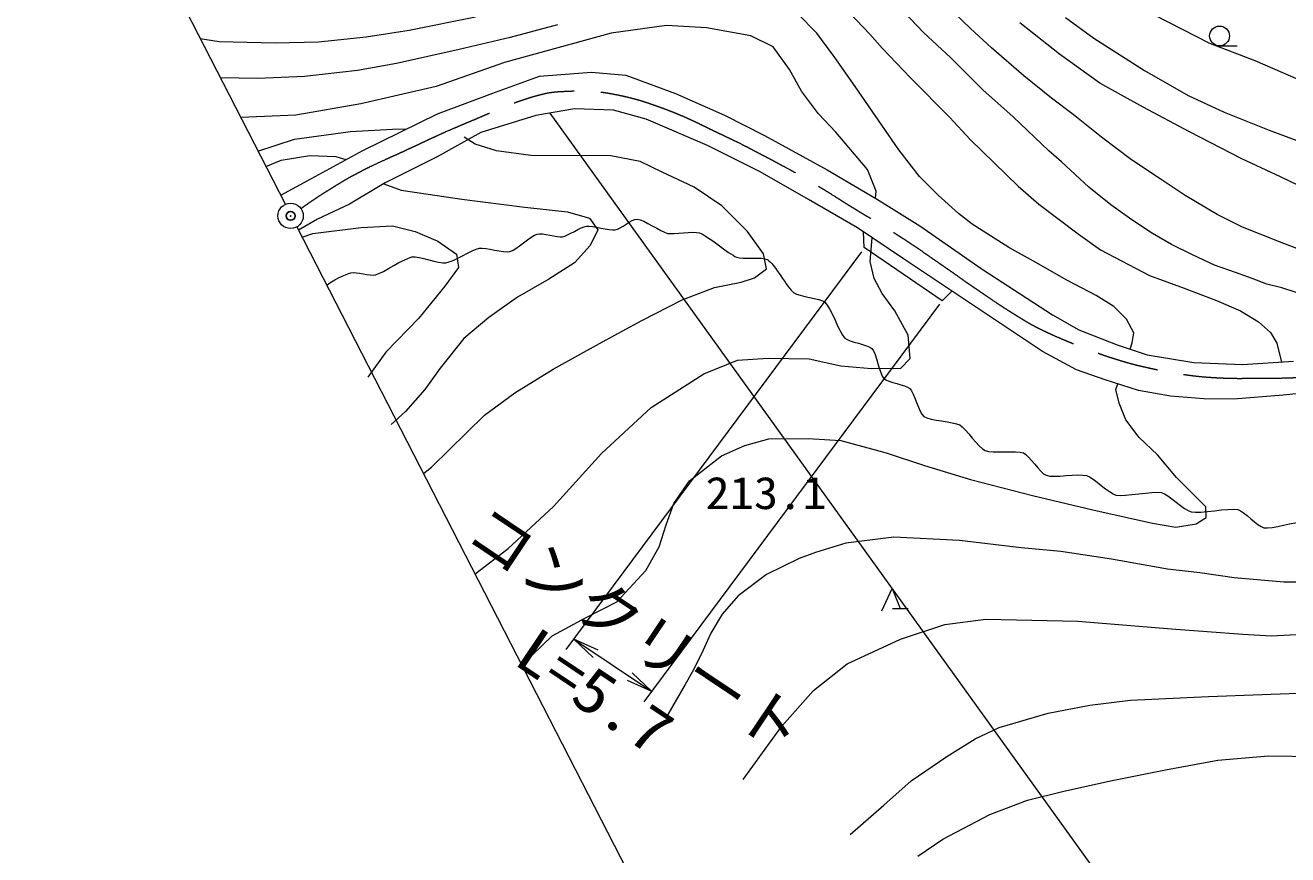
# Model space of a CAD drawing. Units: millimetres, scale not verified. Extents: x 40000 to 680000, y 20000 to 380000.
# Drawn here: x 358467 to 429943, y 259218 to 306203 of the extents above; entities that cross this region are included whole.
import ezdxf
from ezdxf.enums import TextEntityAlignment as Align

# ---------------------------------------------------------------- set-up
doc = ezdxf.new("R2010")
doc.units = ezdxf.units.MM
doc.header["$LTSCALE"] = 1000
doc.header["$PDMODE"] = 32
doc.header["$PDSIZE"] = 500
doc.linetypes.add('CHAIN', pattern=[18.5, 12, -1.5, 3.5, -1.5])
doc.layers.add('M-BMK', color=2, linetype='CHAIN', lineweight=13)
doc.layers.add('M-WORK', color=1, linetype='Continuous', lineweight=13)
doc.layers.add('M-OTRS', color=6, linetype='Continuous')
doc.styles.add('ＭＳ ゴシック', font='')
doc.styles.get('ＭＳ ゴシック').set_extended_font_data('MS Gothic')

# ---------------------------------------------------------------- blocks, each defined once
blk = doc.blocks.new('open_arrow')
at = {"color": 0, "linetype": 'Continuous', "lineweight": -2}
blk.add_lwpolyline([(7.5, 1.25), (0, 0), (7.5, -1.25)], dxfattribs=at)

msp = doc.modelspace()

# ---------------------------------------------------------------- linework, layer by layer
at = {"layer": 'M-BMK'}
msp.add_open_spline([(374075, 295819), (374978, 296467), (375263, 296638), (376049, 297123), (377803, 298207), (378912, 298591), (380774, 299478), (382020, 300072), (382733, 300374), (384005, 300909), (385399, 301495), (386167, 301880), (387627, 302273), (388220, 302433), (388573, 302441), (389187, 302468), (390238, 302515), (390842, 302488), (391875, 302284), (393026, 302056), (393657, 301841), (394758, 301432), (395911, 301003), (396518, 300667), (397630, 300139), (398667, 299648), (399241, 299359), (400257, 298826), (401307, 298275), (401890, 297957), (402914, 297359), (403894, 296786), (404419, 296425), (405387, 295830), (406363, 295231), (406925, 294920), (407890, 294302), (408911, 293647), (409459, 293243), (410458, 292556), (411135, 292090), (411502, 291812), (412182, 291352), (413069, 290751), (413553, 290393), (414467, 289834), (414990, 289513), (415278, 289321), (415828, 289047), (416637, 288643), (417106, 288449), (417946, 288113), (418861, 287748), (419378, 287548), (420320, 287258), (420899, 287080), (421226, 286988), (421818, 286855), (422686, 286660), (423173, 286549), (424054, 286424), (424888, 286305), (425360, 286265), (426202, 286226), (426781, 286199), (427106, 286202), (427686, 286205), (428955, 286211), (429668, 286206), (430935, 286273), (432390, 286351), (433193, 286538), (434646, 286655), (436214, 286780), (437094, 286847), (438667, 286901), (440474, 286963), (441491, 287044), (443295, 286922), (444729, 286824), (445517, 286622), (446937, 286398), (448250, 286191), (448993, 286109), (450292, 285824), (451808, 285491), (452639, 285225), (454129, 284788), (455679, 284333), (456537, 284041), (458069, 283526), (459088, 283182), (459663, 282997), (460664, 282602), (461834, 282141), (462455, 281801), (463599, 281279), (464569, 280836), (464875, 280695), (466080, 280136)], degree=3, knots=[0, 0, 0, 0, 1, 1, 1, 2, 2, 2, 3, 3, 3, 4, 4, 4, 5, 5, 5, 6, 6, 6, 7, 7, 7, 8, 8, 8, 9, 9, 9, 10, 10, 10, 11, 11, 11, 12, 12, 12, 13, 13, 13, 14, 14, 14, 15, 15, 15, 16, 16, 16, 17, 17, 17, 18, 18, 18, 19, 19, 19, 20, 20, 20, 21, 21, 21, 22, 22, 22, 23, 23, 23, 24, 24, 24, 25, 25, 25, 26, 26, 26, 27, 27, 27, 28, 28, 28, 29, 29, 29, 30, 30, 30, 31, 31, 31, 32, 32, 32, 33, 33, 33, 33], dxfattribs=at)
at = {"layer": 'M-OTRS'}
msp.add_point((373490, 295404), dxfattribs=at)
at = {"layer": 'M-WORK'}
for p, q in [((355490, 330554), (373193, 296058)), ((411987, 306012), (409148, 308753)), ((409319, 305801), (407315, 307908)), ((380202, 305916), (383953, 306674)), ((403288, 305753), (402178, 306890)), ((404761, 307304), (406290, 305698)), ((417359, 306642), (418972, 305476)), ((425539, 305175), (422428, 306758)), ((388599, 306220), (385929, 305514)), ((394763, 306186), (391641, 305758)), ((397029, 306060), (394763, 306186)), ((399547, 305607), (397029, 306060)), ((413170, 304921), (411987, 306012)), ((417017, 304573), (414782, 306332)), ((368376, 305445), (369438, 305274)), ((369438, 305274), (372611, 305197)), ((372611, 305197), (375077, 305261)), ((375077, 305261), (377762, 305544)), ((377762, 305544), (380202, 305916)), ((385929, 305514), (383030, 304826)), ((391641, 305758), (385599, 304097)), ((400805, 304978), (399547, 305607)), ((404297, 304376), (403288, 305753)), ((406290, 305698), (406996, 304876)), ((410873, 304363), (409319, 305801)), ((418972, 305476), (421835, 303641)), ((383030, 304826), (379483, 304041)), ((401737, 303694), (400805, 304978)), ((406996, 304876), (408589, 303219)), ((414996, 303343), (413170, 304921)), ((419304, 302929), (417017, 304573)), ((428093, 304186), (425539, 305175)), ((426082, 305035), (427071, 305035)), ((379483, 304041), (377274, 303643)), ((385599, 304097), (381722, 302737)), ((405444, 302734), (404297, 304376)), ((412671, 302551), (410873, 304363)), ((431995, 302496), (428093, 304186)), ((371635, 303181), (369519, 303218)), ((374268, 303296), (371635, 303181)), ((377274, 303643), (374268, 303296)), ((385099, 302417), (387578, 303316)), ((387578, 303316), (390532, 303547)), ((390532, 303547), (392472, 303380)), ((392472, 303380), (395285, 302340)), ((402417, 302460), (401737, 303694)), ((408589, 303219), (410811, 300971)), ((416565, 302067), (414996, 303343)), ((421835, 303641), (424306, 302225)), ((381722, 302737), (377468, 301755)), ((381798, 301184), (385099, 302417)), ((403373, 301176), (402417, 302460)), ((406967, 300550), (405444, 302734)), ((414392, 301023), (412671, 302551)), ((421757, 301554), (419304, 302929)), ((377468, 301755), (373792, 301101)), ((395285, 302340), (398059, 301107)), ((417785, 301150), (416565, 302067)), ((424306, 302225), (426351, 301275)), ((373792, 301101), (370672, 300972)), ((377585, 299116), (381798, 301184)), ((387374, 301093), (384266, 300130)), ((389571, 301466), (387374, 301093)), ((391767, 301389), (389571, 301466)), ((393617, 300875), (391767, 301389)), ((398059, 301107), (400320, 299964)), ((404355, 300144), (403373, 301176)), ((410811, 300971), (411955, 299738)), ((416422, 299083), (414392, 301023)), ((419400, 299856), (417785, 301150)), ((424377, 300167), (421757, 301554)), ((426351, 301275), (428887, 300266)), ((376872, 300180), (379264, 300324)), ((379264, 300324), (380076, 300339)), ((397085, 299398), (393617, 300875)), ((407921, 299138), (406967, 300550)), ((428887, 300266), (430971, 299486)), ((371644, 299077), (373707, 299748)), ((373707, 299748), (376872, 300180)), ((384266, 300130), (381787, 298756)), ((383933, 299465), (383316, 299863)), ((400320, 299964), (403865, 298011)), ((406143, 298029), (404355, 300144)), ((411955, 299738), (414678, 297092)), ((421097, 298572), (419400, 299856)), ((427344, 298638), (424377, 300167)), ((372952, 298561), (374588, 298831)), ((374588, 298831), (376045, 298759)), ((374669, 297523), (377585, 299116)), ((385140, 299080), (383933, 299465)), ((387092, 298823), (385140, 299080)), ((391627, 298810), (387092, 298823)), ((393284, 298476), (391627, 298810)), ((400078, 297895), (397085, 299398)), ((409096, 297633), (407921, 299138)), ((417128, 298467), (416422, 299083)), ((372096, 298196), (372952, 298561)), ((376045, 298759), (376620, 298589)), ((381787, 298756), (378845, 297278)), ((394517, 297872), (393284, 298476)), ((418683, 297028), (417128, 298467)), ((422712, 297507), (421097, 298572)), ((429528, 297611), (427344, 298638)), ((372931, 296569), (374669, 297523)), ((396341, 297025), (394517, 297872)), ((402801, 296341), (400078, 297895)), ((403865, 298011), (406665, 296367)), ((406646, 296796), (406143, 298029)), ((410151, 296569), (409096, 297633)), ((424143, 296553), (422712, 297507)), ((431609, 296609), (429528, 297611)), ((378845, 297278), (376816, 296071)), ((378759, 297227), (379749, 296853)), ((379749, 296853), (383184, 296349)), ((397895, 295971), (396341, 297025)), ((406611, 296399), (406646, 296796)), ((414678, 297092), (415859, 296065)), ((419929, 296039), (418683, 297028)), ((376816, 296071), (375017, 295223)), ((383184, 296349), (386744, 295900)), ((399359, 294520), (397895, 295971)), ((405575, 294735), (402801, 296341)), ((406665, 296367), (409106, 294839)), ((411298, 295541), (410151, 296569)), ((415859, 296065), (418069, 294395)), ((421123, 295179), (419929, 296039)), ((425951, 295480), (424143, 296553)), ((375017, 295223), (373939, 294605)), ((386744, 295900), (389172, 295630)), ((389172, 295630), (390413, 295270)), ((390413, 295270), (390880, 294623)), ((412077, 294935), (411298, 295541)), ((427373, 294773), (425951, 295480)), ((373848, 294782), (395825, 251959)), ((374741, 294408), (377490, 294755)), ((377490, 294755), (379250, 294832)), ((379250, 294832), (380547, 294524)), ((380547, 294524), (381818, 293972)), ((390880, 294623), (390449, 293724)), ((400271, 293261), (399359, 294520)), ((408195, 292963), (405575, 294735)), ((405967, 293623), (405925, 294498)), ((409106, 294839), (412651, 292385)), ((414160, 293614), (412077, 294935)), ((422279, 294408), (421123, 295179)), ((429483, 293938), (427373, 294773)), ((374149, 294197), (374741, 294408)), ((381818, 293972), (382885, 293239)), ((406294, 292818), (406413, 294168)), ((418069, 294395), (419340, 293483)), ((423358, 293778), (422279, 294408)), ((424553, 293200), (423358, 293778)), ((430703, 293470), (429483, 293938)), ((382885, 293239), (382987, 292482)), ((405817, 293366), (389071, 270837)), ((390449, 293724), (389568, 292753)), ((400438, 292401), (400271, 293261)), ((410386, 290592), (405967, 293623)), ((415546, 292834), (414160, 293614)), ((419340, 293483), (422115, 292031)), ((425799, 292622), (424553, 293200)), ((382987, 292482), (382230, 291428)), ((389568, 292753), (388111, 291818)), ((399745, 291887), (400438, 292401)), ((406520, 291861), (406294, 292818)), ((416053, 287732), (408195, 292963)), ((412651, 292385), (416620, 289803)), ((417445, 291770), (415546, 292834)), ((426980, 292199), (425799, 292622)), ((388111, 291818), (386331, 290793)), ((397484, 291347), (399000, 291656)), ((399000, 291656), (399745, 291887)), ((406973, 291005), (406520, 291861)), ((419087, 290889), (417445, 291770)), ((422115, 292031), (424080, 291312)), ((427931, 291852), (426980, 292199)), ((428766, 291543), (427931, 291852)), ((382230, 291428), (380752, 289617)), ((395660, 290654), (397484, 291347)), ((407704, 290023), (406973, 291005)), ((410934, 291140), (410386, 290592)), ((424080, 291312), (425917, 290606)), ((429601, 291325), (428766, 291543)), ((431065, 290863), (429601, 291325)), ((386331, 290793), (384712, 289642)), ((393374, 289485), (395660, 290654)), ((410228, 290410), (393482, 267881)), ((420105, 290275), (419087, 290889)), ((420821, 289550), (420105, 290275)), ((425917, 290606), (427265, 290028)), ((380752, 289617), (378877, 287678)), ((384712, 289642), (383292, 288455)), ((391139, 288265), (393374, 289485)), ((408459, 288639), (407704, 290023)), ((416620, 289803), (418110, 288956)), ((421234, 288788), (420821, 289550)), ((427265, 290028), (428293, 289398)), ((418110, 288956), (420281, 288095)), ((421142, 288210), (421234, 288788)), ((428293, 289398), (428974, 288794)), ((428974, 288794), (429333, 288191)), ((383292, 288455), (381961, 286783)), ((388351, 286723), (391139, 288265)), ((408560, 287330), (408459, 288639)), ((420281, 288095), (421989, 287543)), ((421016, 287857), (421142, 288210)), ((429333, 288191), (429592, 287128)), ((378877, 287678), (377862, 286265)), ((398791, 287229), (400528, 287355)), ((400528, 287355), (402845, 287305)), ((417992, 286692), (416053, 287732)), ((421989, 287543), (424635, 287106)), ((381961, 286783), (381080, 285578)), ((386193, 285387), (388351, 286723)), ((396878, 286449), (398791, 287229)), ((402845, 287305), (404632, 286902)), ((404632, 286902), (406369, 286751)), ((406369, 286751), (408031, 286776)), ((408031, 286776), (408560, 287330)), ((419611, 286127), (417992, 286692)), ((424635, 287106), (427384, 286990)), ((427384, 286990), (430274, 287170)), ((393907, 284560), (396878, 286449)), ((421486, 285510), (419611, 286127)), ((381080, 285578), (380001, 284319)), ((384459, 284116), (386193, 285387)), ((420201, 285580), (420314, 285895)), ((420399, 284789), (420201, 285580)), ((423297, 285202), (421486, 285510)), ((425185, 285048), (423297, 285202)), ((429681, 285253), (426868, 285022)), ((432507, 285549), (429681, 285253)), ((391085, 281937), (393907, 284560)), ((420776, 283854), (420399, 284789)), ((426868, 285022), (425185, 285048)), ((380001, 284319), (379174, 283582)), ((381466, 281174), (384459, 284116)), ((421532, 282847), (420776, 283854)), ((397884, 281822), (399197, 282397)), ((399197, 282397), (400564, 282775)), ((400564, 282775), (402794, 282793)), ((402794, 282793), (404646, 282685)), ((404646, 282685), (407199, 281984)), ((422575, 281876), (421532, 282847)), ((388369, 278952), (391085, 281937)), ((396064, 280406), (397884, 281822)), ((407199, 281984), (409375, 281264)), ((423636, 280581), (422575, 281876)), ((381019, 280809), (381466, 281174)), ((409375, 281264), (411983, 280473)), ((395182, 279122), (396064, 280406)), ((411983, 280473), (415489, 279574)), ((424517, 279718), (423636, 280581)), ((415489, 279574), (418906, 278747)), ((425308, 278926), (424517, 279718)), ((385816, 276560), (388369, 278952)), ((394754, 277913), (395182, 279122)), ((425326, 278315), (425308, 278926)), ((418906, 278747), (422287, 277991)), ((424750, 277955), (425326, 278315)), ((394352, 276655), (394754, 277913)), ((422287, 277991), (423600, 277776)), ((423600, 277776), (424750, 277955)), ((393596, 275320), (394352, 276655)), ((404915, 276859), (403199, 276345)), ((407640, 277199), (404915, 276859)), ((411365, 277015), (407640, 277199)), ((414851, 276602), (411365, 277015)), ((383931, 275136), (385816, 276560)), ((402281, 276006), (400428, 275098)), ((403199, 276345), (402281, 276006)), ((417099, 276391), (414851, 276602)), ((419971, 275969), (417099, 276391)), ((423136, 275391), (419971, 275969)), ((391951, 273536), (393596, 275320)), ((424962, 275189), (423136, 275391)), ((426907, 274905), (424962, 275189)), ((400428, 275098), (398823, 273886)), ((429714, 274657), (426907, 274905)), ((431448, 274657), (429714, 274657)), ((398823, 273886), (397923, 272841)), ((406971, 273026), (407549, 274301)), ((407549, 274301), (408004, 273163)), ((390224, 272648), (391951, 273536)), ((407559, 273163), (408459, 273163)), ((388299, 271611), (390224, 272648)), ((397923, 272841), (397285, 271763)), ((410526, 272265), (412854, 272569)), ((412854, 272569), (418065, 272458)), ((418065, 272458), (423370, 272008)), ((386585, 269964), (388299, 271611)), ((397285, 271763), (396733, 270569)), ((408022, 271433), (410526, 272265)), ((423370, 272008), (427407, 271716)), ((427407, 271716), (429004, 271615)), ((429004, 271615), (431646, 271753)), ((389519, 271439), (393930, 268483)), ((405001, 270035), (408022, 271433)), ((396733, 270569), (396232, 269554)), ((396232, 269554), (395833, 268861)), ((403095, 268525), (405001, 270035)), ((395833, 268861), (394841, 267168)), ((401297, 266493), (403095, 268525)), ((421046, 267975), (425452, 268180)), ((425452, 268180), (432837, 268450)), ((416383, 267230), (418747, 267692)), ((418747, 267692), (421046, 267975)), ((413609, 266420), (416383, 267230)), ((399103, 263490), (401297, 266493)), ((412247, 265778), (413609, 266420)), ((410642, 264776), (412247, 265778)), ((408625, 263402), (410642, 264776)), ((423013, 264021), (425981, 264573)), ((425981, 264573), (428858, 264817)), ((428858, 264817), (431478, 264778)), ((420008, 263430), (423013, 264021)), ((407084, 262027), (408625, 263402)), ((417272, 262826), (420008, 263430)), ((415217, 262312), (417272, 262826)), ((405170, 260358), (407084, 262027)), ((413072, 261490), (415217, 262312)), ((410412, 260104), (413072, 261490)), ((409008, 259141), (410412, 260104))]:
    msp.add_line(p, q, dxfattribs=at)
msp.add_lwpolyline([(388165, 301227), (428002, 245841), (383513, 246080)], dxfattribs=at)
for centre, radius in [((426082, 305594), 560), ((373490, 295404), 718)]:
    msp.add_circle(centre, radius, dxfattribs=at)
msp.add_open_spline([(375539, 291487), (375767, 291692), (376607, 292118), (376907, 292181), (377179, 292238), (378025, 291995), (378294, 292065), (378740, 292181), (379908, 293002), (380362, 293080), (380745, 293145), (381891, 292696), (382276, 292746), (382687, 292798), (383769, 293496), (384177, 293568), (384518, 293628), (385562, 293305), (385898, 293388), (386256, 293476), (387098, 294278), (387452, 294377), (387729, 294454), (388595, 294177), (388878, 294223), (389172, 294270), (389944, 294789), (390240, 294827), (390566, 294869), (391545, 294563), (391871, 294608), (392144, 294646), (392829, 295243), (393104, 295225), (393484, 295200), (394454, 294498), (394825, 294416), (395179, 294337), (396294, 294559), (396636, 294441), (397112, 294278), (398275, 293251), (398743, 293067), (399069, 292939), (400192, 293111), (400490, 292926), (400896, 292672), (401595, 291336), (401980, 291050), (402275, 290831), (403464, 290755), (403739, 290511), (404087, 290202), (404539, 288807), (404870, 288481), (405103, 288251), (406171, 288126), (406398, 287890), (406652, 287628), (406828, 286460), (407079, 286195), (407295, 285967), (408316, 285846), (408543, 285630), (408800, 285386), (409054, 284259), (409340, 284050), (409677, 283803), (411005, 283766), (411369, 283562), (411726, 283362), (412433, 282274), (412808, 282110), (413206, 281936), (414576, 282145), (414979, 281982), (415314, 281846), (415923, 280833), (416263, 280710), (416693, 280556), (418109, 280822), (418549, 280697), (418935, 280589), (419829, 279682), (420219, 279593), (420721, 279479), (422286, 279846), (422788, 279734), (423180, 279647), (424079, 278729), (424471, 278642), (424988, 278527), (426599, 278884), (427117, 278771), (427466, 278694), (428230, 277812), (428581, 277743), (429029, 277655), (430392, 278114), (430842, 278039), (431226, 277974), (432149, 277114), (432537, 277075), (432893, 277040), (433851, 277726), (434207, 277705), (434567, 277683), (435453, 276914), (435813, 276883), (436215, 276848), (437364, 277444), (437765, 277396), (438286, 277335), (439668, 276483), (440180, 276369), (440606, 276274), (441943, 276487), (442364, 276369), (442771, 276254), (443753, 275362), (444162, 275251), (444603, 275132), (446013, 275403), (446448, 275264), (446909, 275117), (447980, 274043), (448439, 273890), (448907, 273733), (450439, 273935), (450905, 273774), (451256, 273653), (451955, 272677), (452305, 272554), (452779, 272387), (454332, 272551), (454810, 272400), (455206, 272274), (456120, 271336), (456519, 271218), (457034, 271066), (458701, 271293), (459203, 271102), (459585, 270957), (460263, 269805), (460642, 269651), (461069, 269477), (462507, 269715), (462946, 269574), (463355, 269442), (464294, 268464), (464706, 268341), (465088, 268227), (466306, 268535), (466697, 268456), (466978, 268400), (467655, 267816), (467917, 267699), (468806, 267302), (471501, 266167), (472436, 265897), (472733, 265812), (473684, 266036), (473982, 265951), (474178, 265896), (474521, 265296), (474720, 265250), (475115, 265157), (476361, 265418), (476752, 265304), (477010, 265228), (477467, 264455), (477723, 264369), (478084, 264247), (479266, 264451), (479629, 264333), (480002, 264211), (480867, 263316), (481247, 263218), (481559, 263137), (482514, 263566), (482830, 263506), (483214, 263432), (484173, 262668), (484556, 262588), (484969, 262503), (486250, 262811), (486660, 262714), (486990, 262636), (487734, 261845), (488063, 261761), (488419, 261670), (489536, 261960), (489897, 261887), (490191, 261828), (490899, 261196), (491192, 261132), (491648, 261032), (493074, 261204), (493529, 261096), (493798, 261032), (494392, 260361), (494662, 260305), (495085, 260217), (496393, 260477), (496820, 260413), (497202, 260355), (498234, 259742), (498618, 259711), (499038, 259678), (500268, 260155), (500686, 260107), (500968, 260074), (501590, 259347), (501873, 259334), (502318, 259312), (503568, 259949), (504013, 259945), (504342, 259942), (505195, 259301), (505524, 259298), (505938, 259293), (507088, 259885), (507502, 259909), (507747, 259923), (508407, 259465), (508653, 259477), (509030, 259496), (510074, 260030), (510451, 260053), (510697, 260068), (511375, 259629), (511620, 259657), (511968, 259698), (512875, 260312), (513220, 260377), (513477, 260424), (514266, 260118), (514515, 260197), (514841, 260300), (515556, 261120), (515882, 261222), (516091, 261287), (516733, 260889), (516943, 260952), (517305, 261061), (518143, 261912), (518507, 262013), (518772, 262086), (519593, 261682), (519856, 261761), (520353, 261911), (521588, 262945), (522086, 263092), (522353, 263171), (523186, 262742), (523452, 262822), (523827, 262934), (524665, 263846), (525035, 263973), (525244, 264045), (525907, 263662), (526114, 263739), (526579, 263913), (527698, 264970), (528164, 265142), (528432, 265240), (529341, 264867), (529585, 265016), (529964, 265248), (530516, 266585), (530897, 266814), (531160, 266972), (532155, 266582), (532426, 266724), (532827, 266936), (533538, 268198), (533936, 268415), (534146, 268529), (534888, 268082), (535105, 268181), (535572, 268393), (536614, 269592), (537065, 269835), (537262, 269941), (537989, 269721), (538180, 269835), (538537, 270048), (539231, 271158), (539601, 271346), (539845, 271470), (540727, 271126), (540968, 271256), (541327, 271450), (541955, 272582), (542298, 272803), (542435, 272890), (542945, 272550), (543089, 272623), (543412, 272785), (544084, 273693), (544402, 273864), (544615, 273978), (545402, 273842), (545607, 273971), (545945, 274185), (546598, 275253), (546938, 275464), (547146, 275593), (547969, 275401), (548161, 275554), (548533, 275851), (549123, 277236), (549509, 277514), (549758, 277693), (550804, 277424), (551038, 277622), (551372, 277905), (551623, 279337), (551973, 279600), (552229, 279793), (553313, 279341), (553573, 279528), (553951, 279799), (554354, 281256), (554706, 281560), (554911, 281737), (555844, 281499), (556055, 281668), (556378, 281927), (556781, 283180), (557080, 283466), (557221, 283601), (557910, 283439), (558051, 283574), (558310, 283822), (558601, 284927), (558860, 285175), (559019, 285326), (559764, 285240), (559939, 285372), (560191, 285562), (560566, 286508), (560838, 286667), (560958, 286737), (561253, 286770), (561538, 286766)], degree=3, knots=[0, 0, 0, 0, 1, 1, 1, 2, 2, 2, 3, 3, 3, 4, 4, 4, 5, 5, 5, 6, 6, 6, 7, 7, 7, 8, 8, 8, 9, 9, 9, 10, 10, 10, 11, 11, 11, 12, 12, 12, 13, 13, 13, 14, 14, 14, 15, 15, 15, 16, 16, 16, 17, 17, 17, 18, 18, 18, 19, 19, 19, 20, 20, 20, 21, 21, 21, 22, 22, 22, 23, 23, 23, 24, 24, 24, 25, 25, 25, 26, 26, 26, 27, 27, 27, 28, 28, 28, 29, 29, 29, 30, 30, 30, 31, 31, 31, 32, 32, 32, 33, 33, 33, 34, 34, 34, 35, 35, 35, 36, 36, 36, 37, 37, 37, 38, 38, 38, 39, 39, 39, 40, 40, 40, 41, 41, 41, 42, 42, 42, 43, 43, 43, 44, 44, 44, 45, 45, 45, 46, 46, 46, 47, 47, 47, 48, 48, 48, 49, 49, 49, 50, 50, 50, 51, 51, 51, 52, 52, 52, 53, 53, 53, 54, 54, 54, 55, 55, 55, 56, 56, 56, 57, 57, 57, 58, 58, 58, 59, 59, 59, 60, 60, 60, 61, 61, 61, 62, 62, 62, 63, 63, 63, 64, 64, 64, 65, 65, 65, 66, 66, 66, 67, 67, 67, 68, 68, 68, 69, 69, 69, 70, 70, 70, 71, 71, 71, 72, 72, 72, 73, 73, 73, 74, 74, 74, 75, 75, 75, 76, 76, 76, 77, 77, 77, 78, 78, 78, 79, 79, 79, 80, 80, 80, 81, 81, 81, 82, 82, 82, 83, 83, 83, 84, 84, 84, 85, 85, 85, 86, 86, 86, 87, 87, 87, 88, 88, 88, 89, 89, 89, 90, 90, 90, 91, 91, 91, 92, 92, 92, 93, 93, 93, 94, 94, 94, 95, 95, 95, 96, 96, 96, 97, 97, 97, 98, 98, 98, 99, 99, 99, 100, 100, 100, 101, 101, 101, 102, 102, 102, 103, 103, 103, 104, 104, 104, 105, 105, 105, 106, 106, 106, 107, 107, 107, 108, 108, 108, 109, 109, 109, 110, 110, 110, 111, 111, 111, 112, 112, 112, 113, 113, 113, 114, 114, 114, 115, 115, 115, 115], dxfattribs=at)

# ---------------------------------------------------------------- block references
at = {"layer": 'M-WORK', "xscale": 200, "yscale": 200}
for p, rotation in [((389519, 271439), 326.2), ((393930, 268483), 146.2)]:
    msp.add_blockref('open_arrow', p, dxfattribs=dict(at, rotation=rotation))

# ---------------------------------------------------------------- texts
at = {"layer": 'M-WORK', "style": 'ＭＳ ゴシック', "width": 1.1}
msp.add_text('213.1', height=1833, dxfattribs=at).set_placement((396978, 278247), align=Align.BOTTOM_LEFT)
at = {"layer": 'M-WORK', "style": 'ＭＳ ゴシック'}
for s, width, p in [('コンクリート', 1.05, (391919, 270252)), ('L=5.7', 1.1, (389581, 266763))]:
    msp.add_text(s, height=2566, rotation=326.176, dxfattribs=dict(at, width=width)).set_placement(p, align=Align.BOTTOM_CENTER)

doc.saveas('drawing.dxf')
